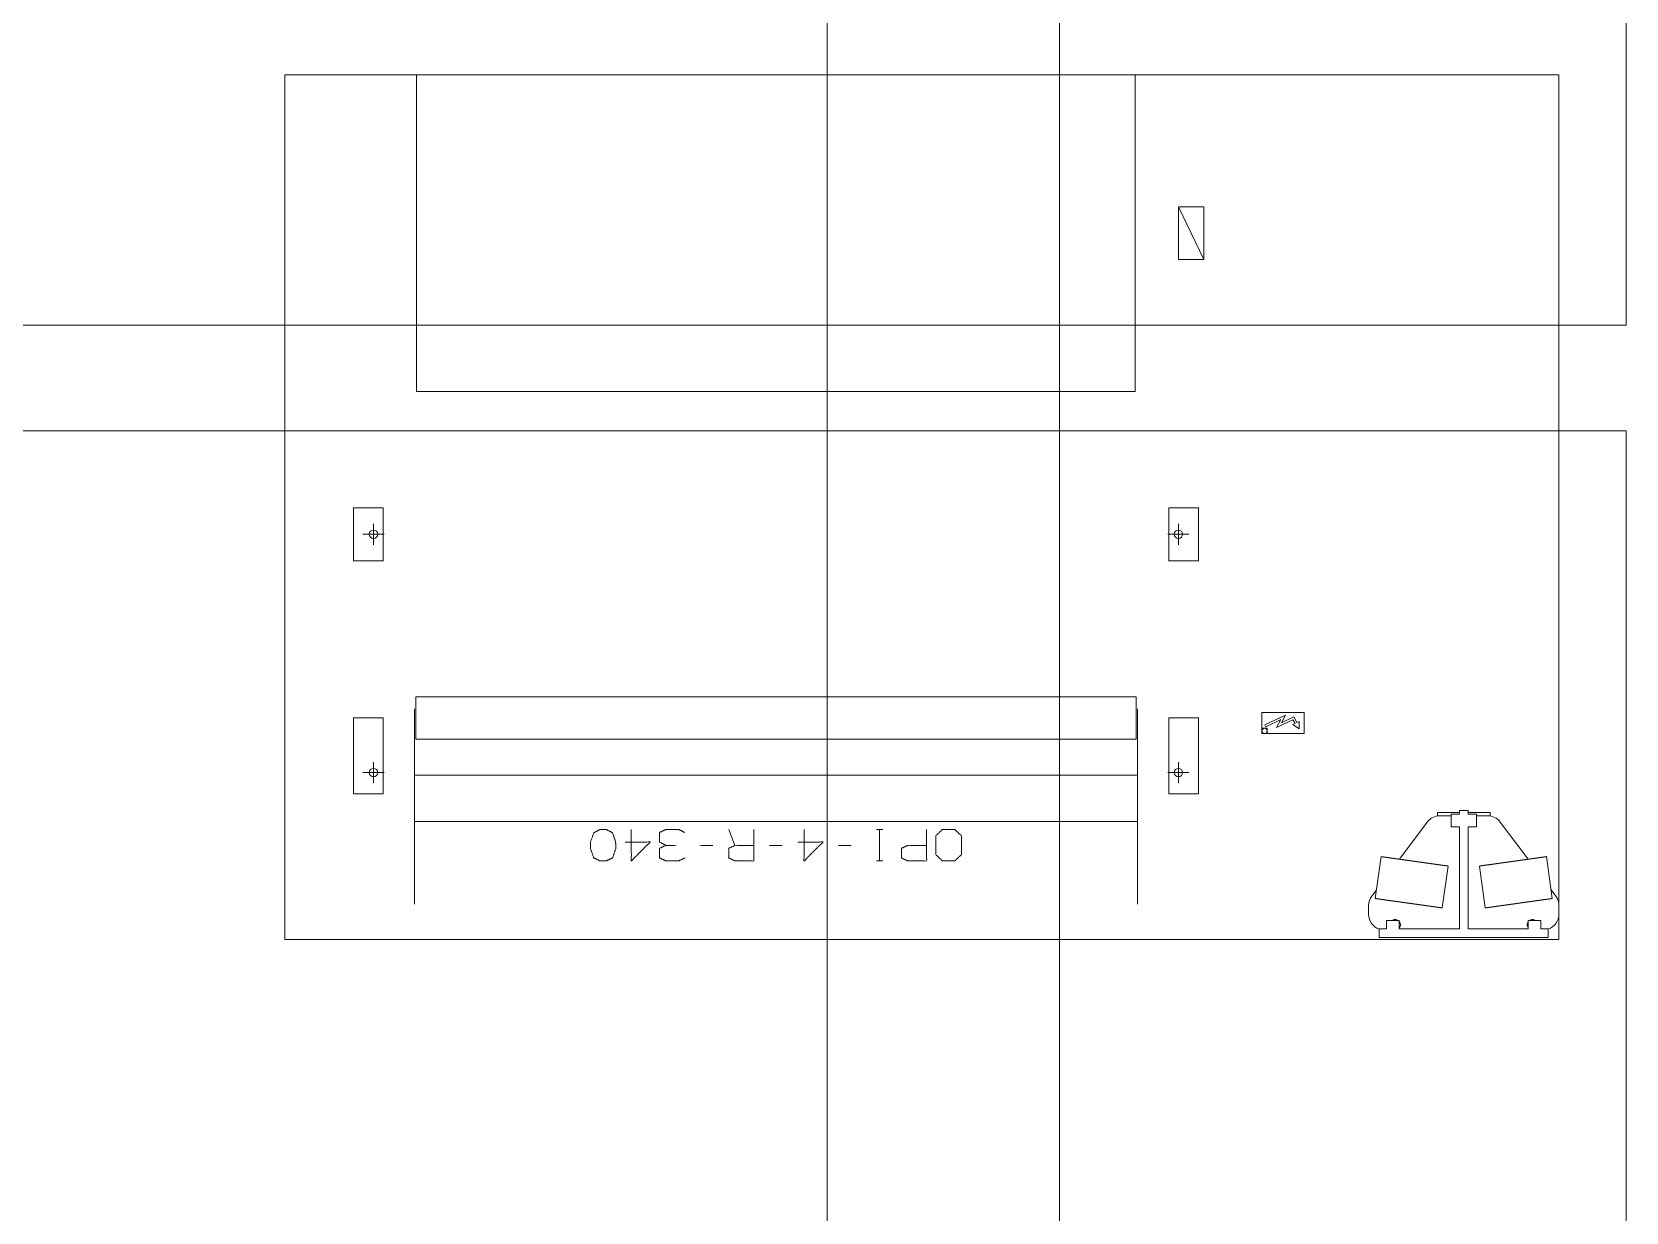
# Model space of a CAD drawing. Header units: millimetres. Extents: x 3056 to 110866, y 16649 to 58349.
# Drawn here: x 83344 to 90886, y 43652 to 49238 of the extents above; entities that cross this region are included whole.
import ezdxf

# ---------------------------------------------------------------- set-up
doc = ezdxf.new("R2010")
doc.units = ezdxf.units.MM
doc.layers.add('1', color=7, linetype='Continuous', true_color=0xffffff)

msp = doc.modelspace()

# ---------------------------------------------------------------- linework, layer by layer
at = {"layer": '1', "color": 143, "linetype": 'Continuous', "lineweight": 13}
for p, q in [((88206.5, 17870.4), (88206.5, 55873.3)), ((90886.5, 55838.2), (90886.5, 47849.3)), ((87106.5, 52903.3), (87106.5, 17870.4)), ((90886.5, 47849.3), (49320.5, 47849.3)), ((90886.5, 47349.3), (49320.5, 47349.3)), ((90886.5, 27999.3), (90886.5, 47349.3))]:
    msp.add_line(p, q, dxfattribs=at)
at = {"layer": '1', "color": 9, "linetype": 'Continuous', "lineweight": 13}
for p, q in [((90886.5, 55873.3), (90886.5, 47849.3)), ((90886.5, 27999.3), (90886.5, 47349.3))]:
    msp.add_line(p, q, dxfattribs=at)
at = {"layer": '1', "color": 4, "linetype": 'Continuous', "lineweight": 13}
for p, q in [((84540.5, 44942.3), (84540.5, 49035.3)), ((84540.5, 49035.3), (90568.5, 49035.3)), ((84540.5, 49035.3), (90568.5, 49035.3)), ((84540.5, 44942.3), (84540.5, 49035.3)), ((90568.5, 49035.3), (90568.5, 44942.3)), ((90568.5, 49035.3), (90568.5, 44942.3)), ((88888.5, 48160.3), (88768.5, 48410.3)), ((88768.5, 48410.3), (88888.5, 48410.3)), ((88768.5, 48160.3), (88768.5, 48410.3)), ((88888.5, 48410.3), (88888.5, 48160.3)), ((88888.5, 48160.3), (88768.5, 48160.3)), ((85164.5, 47535.3), (88564.5, 47535.3)), ((84866, 46735.3), (84866, 46985.3)), ((84866, 46985.3), (85006, 46985.3)), ((85006, 46985.3), (85006, 46735.3)), ((88723, 46735.3), (88723, 46985.3)), ((88723, 46985.3), (88863.5, 46985.3)), ((88863.5, 46985.3), (88863.5, 46735.3)), ((85010.5, 46860.3), (84910.5, 46860.3)), ((84960.5, 46810.3), (84960.5, 46910.3)), ((88818.5, 46860.3), (88718.5, 46860.3)), ((88768.5, 46810.3), (88768.5, 46910.3)), ((85006, 46735.3), (84866, 46735.3)), ((88863.5, 46735.3), (88723, 46735.3)), ((85160.5, 46090.3), (88568.5, 46090.3)), ((85160.5, 45890.3), (85160.5, 46090.3)), ((88568.5, 46090.3), (88568.5, 45890.3)), ((89163.5, 45917.3), (89163.5, 46017.3)), ((89163.5, 46017.3), (89363.5, 46017.3)), ((89363.5, 46017.3), (89363.5, 45917.3)), ((84866, 45632.3), (84866, 45992.3)), ((84866, 45992.3), (85006, 45992.3)), ((85006, 45992.3), (85006, 45632.3)), ((88723, 45632.3), (88723, 45992.3)), ((88723, 45992.3), (88863.5, 45992.3)), ((88863.5, 45992.3), (88863.5, 45632.3)), ((89163.5, 45942.3), (89188.5, 45942.3)), ((89176.7, 45958.7), (89275.5, 46005)), ((89176.7, 45958.7), (89181.3, 45949.8)), ((89181.3, 45949.8), (89252.6, 45983.2)), ((89188.5, 45942.3), (89188.5, 45917.3)), ((89252.6, 45983.2), (89233.2, 45946.6)), ((89310, 45982.7), (89233.2, 45946.6)), ((89275.5, 46005), (89256, 45968.4)), ((89256, 45968.4), (89314.1, 45995.6)), ((89320.4, 45964.6), (89309.3, 45959.5)), ((89309.3, 45959.5), (89340.1, 45940.3)), ((89310, 45982.7), (89320.4, 45964.6)), ((89314.1, 45995.6), (89329.5, 45968.8)), ((89340.1, 45973.8), (89329.5, 45968.8)), ((89340.1, 45973.8), (89340.1, 45940.3)), ((88568.5, 45890.3), (85160.5, 45890.3)), ((89363.5, 45917.3), (89163.5, 45917.3)), ((84960.5, 45682.3), (84960.5, 45782.3)), ((88768.5, 45682.3), (88768.5, 45782.3)), ((85010.5, 45732.3), (84910.5, 45732.3)), ((88574.4, 45719.7), (85154.5, 45719.7)), ((88818.5, 45732.3), (88718.5, 45732.3)), ((85006, 45632.3), (84866, 45632.3)), ((88863.5, 45632.3), (88723, 45632.3)), ((85154.5, 45500.6), (88574.4, 45500.6)), ((89946, 45498.3), (89814.1, 45322.4)), ((89993.5, 45527.2), (89993.5, 45543.3)), ((90098.5, 45543.3), (89993.5, 45543.3)), ((90006, 45528.3), (90058.5, 45528.3)), ((90058.5, 45475.3), (90058.5, 45535.3)), ((90098.5, 45535.3), (90058.5, 45535.3)), ((90098.5, 45553.3), (90138.5, 45553.3)), ((90098.5, 45535.3), (90098.5, 45553.3)), ((90138.5, 45535.3), (90138.5, 45553.3)), ((90243.5, 45543.3), (90138.5, 45543.3)), ((90138.5, 45535.3), (90178.5, 45535.3)), ((90178.5, 45475.3), (90178.5, 45535.3)), ((90178.5, 45528.3), (90231, 45528.3)), ((90243.5, 45527.2), (90243.5, 45543.3)), ((90422.9, 45322.4), (90291, 45498.3)), ((86640.9, 45463.1), (86670.6, 45388.1)), ((87369.6, 45463.1), (87339.9, 45463.1)), ((87354, 45314.6), (87354, 45463.1)), ((90098.5, 45475.3), (90058.5, 45475.3)), ((90098.5, 44992.3), (90098.5, 45475.3)), ((90138.5, 45475.3), (90178.5, 45475.3)), ((90138.5, 44992.3), (90138.5, 45475.3)), ((86507.1, 45388.1), (86566.5, 45388.1)), ((86834, 45388.1), (86893.4, 45388.1)), ((87160.9, 45388.1), (87220.2, 45388.1)), ((89727.7, 45334.6), (89699.9, 45136.5)), ((90537.1, 45136.5), (90509.3, 45334.6)), ((87369.6, 45314.6), (87339.9, 45314.6)), ((90016.7, 45092), (90044.6, 45290.1)), ((90192.4, 45290.1), (90220.2, 45092)), ((89705.7, 45177.9), (89683.5, 45148.3)), ((90553.5, 45148.3), (90531.3, 45177.9)), ((89668.5, 45062.3), (89668.5, 45103.3)), ((89753.5, 44992.3), (89753.5, 45032.3)), ((89753.5, 45032.3), (89813.5, 45032.3)), ((89813.5, 44992.3), (89813.5, 45032.3)), ((90423.5, 44992.3), (90423.5, 45032.3)), ((90423.5, 45032.3), (90483.5, 45032.3)), ((90483.5, 44992.3), (90483.5, 45032.3)), ((89753.5, 44992.3), (89718.5, 44992.3)), ((89718.5, 44952.3), (89718.5, 44992.3)), ((89718.5, 44952.3), (90518.5, 44952.3)), ((90098.5, 44992.3), (89813.5, 44992.3)), ((90423.5, 44992.3), (90138.5, 44992.3)), ((90518.5, 44992.3), (90483.5, 44992.3)), ((90518.5, 44952.3), (90518.5, 44992.3)), ((90568.5, 44942.3), (84540.5, 44942.3)), ((90568.5, 44942.3), (84540.5, 44942.3))]:
    msp.add_line(p, q, dxfattribs=at)
for centre, radius in [((84960.5, 46860.3), 20), ((88768.5, 46860.3), 20), ((89176, 45929.8), 12.5), ((84960.5, 45732.3), 20), ((88768.5, 45732.3), 20)]:
    msp.add_circle(centre, radius, dxfattribs=at)
for centre, radius, start, end in [((90006, 45453.3), 75, 90, 143.1301), ((90231, 45453.3), 75, 36.8699, 90), ((89743.5, 45103.3), 75, 143.1301, 180), ((90493.5, 45103.3), 75, 0, 36.8699), ((89743.5, 45062.3), 75, 180, 250.52766), ((89793.5, 45012.3), 25, 90, 126.87188), ((89793.5, 45012.3), 25, 53.12812, 90), ((89793.5, 45012.3), 25, 323.12812, 36.86625), ((90443.5, 45012.3), 25, 143.13375, 216.87188), ((90443.5, 45012.3), 25, 90, 126.87188), ((90443.5, 45012.3), 25, 53.12812, 90), ((90493.5, 45062.3), 75, 289.47234, 0)]:
    msp.add_arc(centre, radius, start, end, dxfattribs=at)
for points, knots in [([(85164.5, 49035.3), (85164.5, 49035.2), (85164.5, 49034.9), (85164.5, 49034.4), (85164.5, 49033.7), (85164.5, 49032.7), (85164.5, 49031.6), (85164.5, 49030.9), (85164.5, 49029.5), (85164.5, 49028.7), (85164.5, 49027), (85164.5, 49025.1), (85164.5, 49022.9), (85164.5, 49020.6), (85164.5, 49018), (85164.5, 49015.3), (85164.5, 49012.3), (85164.5, 49009.2), (85164.5, 49005.9), (85164.5, 49002.3), (85164.5, 48998.6), (85164.5, 48994.7), (85164.5, 48990.5), (85164.5, 48986.2), (85164.5, 48981.7), (85164.5, 48977), (85164.5, 48974.6), (85164.5, 48969.6), (85164.5, 48964.4), (85164.5, 48959.1), (85164.5, 48953.5), (85164.5, 48947.8), (85164.5, 48941.9), (85164.5, 48935.8), (85164.5, 48929.6), (85164.5, 48923.1), (85164.5, 48916.5), (85164.5, 48909.7), (85164.5, 48902.8), (85164.5, 48895.7), (85164.5, 48888.4), (85164.5, 48884.7), (85164.5, 48877.2), (85164.5, 48869.5), (85164.5, 48861.6), (85164.5, 48853.6), (85164.5, 48845.4), (85164.5, 48837.1), (85164.5, 48828.6), (85164.5, 48820), (85164.5, 48811.2), (85164.5, 48802.3), (85164.5, 48793.3), (85164.5, 48784.1), (85164.5, 48774.7), (85164.5, 48765.3), (85164.5, 48755.7), (85164.5, 48746), (85164.5, 48736.1), (85164.5, 48726.1), (85164.5, 48716), (85164.5, 48705.8), (85164.5, 48695.5), (85164.5, 48685.1), (85164.5, 48674.5), (85164.5, 48663.9), (85164.5, 48653.1), (85164.5, 48642.3), (85164.5, 48631.3), (85164.5, 48620.3), (85164.5, 48609.1), (85164.5, 48597.9), (85164.5, 48586.6), (85164.5, 48575.2), (85164.5, 48563.7), (85164.5, 48557.9), (85164.5, 48546.3), (85164.5, 48540.5), (85164.5, 48528.8), (85164.5, 48517.1), (85164.5, 48511.1), (85164.5, 48499.3), (85164.5, 48487.4), (85164.5, 48475.4), (85164.5, 48463.4), (85164.5, 48451.3), (85164.5, 48439.2), (85164.5, 48427), (85164.5, 48414.9), (85164.5, 48402.6), (85164.5, 48390.4), (85164.5, 48378.1), (85164.5, 48365.7), (85164.5, 48353.4), (85164.5, 48341), (85164.5, 48328.7), (85164.5, 48316.3), (85164.5, 48303.9), (85164.5, 48291.5), (85164.5, 48285.3)], [0, 0, 0.000141, 0.00055, 0.001235, 0.002187, 0.003415, 0.004918, 0.005807, 0.007719, 0.008735, 0.011056, 0.013638, 0.016496, 0.019621, 0.023015, 0.026677, 0.0306, 0.034791, 0.03925, 0.043963, 0.048944, 0.054186, 0.059683, 0.06544, 0.071444, 0.077709, 0.080969, 0.087608, 0.094502, 0.101642, 0.109022, 0.116656, 0.124523, 0.13263, 0.140976, 0.149556, 0.158368, 0.167413, 0.176684, 0.186181, 0.195897, 0.200814, 0.210861, 0.221127, 0.231597, 0.242287, 0.25318, 0.264279, 0.275574, 0.287075, 0.298766, 0.310647, 0.322719, 0.334975, 0.347414, 0.360029, 0.372821, 0.385789, 0.398919, 0.412212, 0.425674, 0.439284, 0.453049, 0.46697, 0.481031, 0.495234, 0.509578, 0.524049, 0.538661, 0.553393, 0.568245, 0.583216, 0.598301, 0.613499, 0.628802, 0.636507, 0.651958, 0.659705, 0.675298, 0.690982, 0.698863, 0.714675, 0.730557, 0.746516, 0.762546, 0.778633, 0.79479, 0.810997, 0.82726, 0.843572, 0.85992, 0.87631, 0.892735, 0.909181, 0.925663, 0.942159, 0.958676, 0.9752, 0.991731, 1, 1]), ([(88564.5, 48285.3), (88564.5, 48297.7), (88564.5, 48310.1), (88564.5, 48322.5), (88564.5, 48334.9), (88564.5, 48347.2), (88564.5, 48359.6), (88564.5, 48371.9), (88564.5, 48384.2), (88564.5, 48396.5), (88564.5, 48408.7), (88564.5, 48414.9), (88564.5, 48427), (88564.5, 48439.2), (88564.5, 48451.3), (88564.5, 48463.4), (88564.5, 48475.4), (88564.5, 48487.4), (88564.5, 48499.3), (88564.5, 48511.1), (88564.5, 48522.9), (88564.5, 48534.7), (88564.5, 48546.3), (88564.5, 48557.9), (88564.5, 48569.4), (88564.5, 48575.2), (88564.5, 48586.6), (88564.5, 48592.2), (88564.5, 48603.5), (88564.5, 48614.7), (88564.5, 48625.8), (88564.5, 48636.8), (88564.5, 48647.7), (88564.5, 48658.5), (88564.5, 48669.2), (88564.5, 48679.8), (88564.5, 48690.3), (88564.5, 48695.5), (88564.5, 48705.8), (88564.5, 48716), (88564.5, 48726.1), (88564.5, 48736.1), (88564.5, 48746), (88564.5, 48755.7), (88564.5, 48765.3), (88564.5, 48770), (88564.5, 48779.4), (88564.5, 48788.7), (88564.5, 48797.8), (88564.5, 48806.8), (88564.5, 48815.6), (88564.5, 48824.3), (88564.5, 48832.9), (88564.5, 48841.3), (88564.5, 48849.5), (88564.5, 48857.6), (88564.5, 48865.5), (88564.5, 48873.3), (88564.5, 48880.9), (88564.5, 48888.4), (88564.5, 48895.7), (88564.5, 48902.8), (88564.5, 48909.7), (88564.5, 48916.5), (88564.5, 48923.1), (88564.5, 48926.4), (88564.5, 48932.7), (88564.5, 48938.9), (88564.5, 48944.9), (88564.5, 48950.7), (88564.5, 48956.3), (88564.5, 48961.8), (88564.5, 48964.4), (88564.5, 48969.6), (88564.5, 48974.6), (88564.5, 48979.4), (88564.5, 48984), (88564.5, 48988.4), (88564.5, 48992.6), (88564.5, 48996.6), (88564.5, 49000.5), (88564.5, 49004.1), (88564.5, 49007.5), (88564.5, 49010.8), (88564.5, 49013.8), (88564.5, 49016.7), (88564.5, 49019.3), (88564.5, 49021.8), (88564.5, 49022.9), (88564.5, 49025.1), (88564.5, 49027), (88564.5, 49028.7), (88564.5, 49030.3), (88564.5, 49031.6), (88564.5, 49032.7), (88564.5, 49033.7), (88564.5, 49034), (88564.5, 49034.6), (88564.5, 49035), (88564.5, 49035.2), (88564.5, 49035.3)], [0, 0, 0.016538, 0.033069, 0.049586, 0.066096, 0.082585, 0.099045, 0.115485, 0.131896, 0.148265, 0.164598, 0.17274, 0.189003, 0.20521, 0.221367, 0.237454, 0.253484, 0.269443, 0.285325, 0.301137, 0.316856, 0.332498, 0.348042, 0.363493, 0.378846, 0.386501, 0.401699, 0.409241, 0.42427, 0.439185, 0.453973, 0.468642, 0.483183, 0.497598, 0.511871, 0.526003, 0.539987, 0.546951, 0.560716, 0.574326, 0.587788, 0.601081, 0.614211, 0.627179, 0.639971, 0.646279, 0.658802, 0.671156, 0.68332, 0.695293, 0.707083, 0.718675, 0.730077, 0.741274, 0.752267, 0.763054, 0.773638, 0.784009, 0.794162, 0.804103, 0.813819, 0.823316, 0.832587, 0.841632, 0.850444, 0.85479, 0.863257, 0.871484, 0.879471, 0.887225, 0.894725, 0.901992, 0.905498, 0.912392, 0.919031, 0.925423, 0.931554, 0.937439, 0.943069, 0.948438, 0.953546, 0.958394, 0.96298, 0.967305, 0.971362, 0.975158, 0.978678, 0.981938, 0.983504, 0.986362, 0.988944, 0.991265, 0.993304, 0.995082, 0.996585, 0.997813, 0.998293, 0.999111, 0.999654, 0.999929, 1, 1]), ([(85164.5, 48285.3), (85164.5, 48272.9), (85164.5, 48260.5), (85164.5, 48248.1), (85164.5, 48235.7), (85164.5, 48229.5), (85164.5, 48217.2), (85164.5, 48204.9), (85164.5, 48192.5), (85164.5, 48180.2), (85164.5, 48168), (85164.5, 48155.7), (85164.5, 48143.5), (85164.5, 48131.4), (85164.5, 48119.3), (85164.5, 48107.2), (85164.5, 48095.2), (85164.5, 48083.2), (85164.5, 48071.3), (85164.5, 48059.4), (85164.5, 48047.7), (85164.5, 48035.9), (85164.5, 48024.3), (85164.5, 48012.7), (85164.5, 48001.2), (85164.5, 47995.4), (85164.5, 47984), (85164.5, 47978.4), (85164.5, 47967.1), (85164.5, 47955.9), (85164.5, 47944.8), (85164.5, 47933.8), (85164.5, 47928.3), (85164.5, 47917.5), (85164.5, 47906.7), (85164.5, 47896.1), (85164.5, 47885.5), (85164.5, 47875.1), (85164.5, 47864.8), (85164.5, 47854.6), (85164.5, 47844.5), (85164.5, 47839.5), (85164.5, 47829.6), (85164.5, 47824.6), (85164.5, 47814.9), (85164.5, 47810.1), (85164.5, 47800.6), (85164.5, 47795.9), (85164.5, 47786.5), (85164.5, 47777.3), (85164.5, 47768.3), (85164.5, 47759.4), (85164.5, 47750.6), (85164.5, 47742), (85164.5, 47737.7), (85164.5, 47729.3), (85164.5, 47721.1), (85164.5, 47717), (85164.5, 47709), (85164.5, 47701.1), (85164.5, 47693.4), (85164.5, 47685.9), (85164.5, 47678.5), (85164.5, 47671.3), (85164.5, 47664.3), (85164.5, 47657.4), (85164.5, 47650.7), (85164.5, 47644.2), (85164.5, 47637.9), (85164.5, 47631.7), (85164.5, 47625.7), (85164.5, 47619.9), (85164.5, 47617.1), (85164.5, 47611.5), (85164.5, 47608.8), (85164.5, 47603.5), (85164.5, 47598.5), (85164.5, 47593.6), (85164.5, 47588.9), (85164.5, 47584.4), (85164.5, 47580.1), (85164.5, 47575.9), (85164.5, 47572), (85164.5, 47570.1), (85164.5, 47566.5), (85164.5, 47563.1), (85164.5, 47559.8), (85164.5, 47556.8), (85164.5, 47553.9), (85164.5, 47551.3), (85164.5, 47548.8), (85164.5, 47546.6), (85164.5, 47544.6), (85164.5, 47542.7), (85164.5, 47541.1), (85164.5, 47539.7), (85164.5, 47538.4), (85164.5, 47537.9), (85164.5, 47536.9), (85164.5, 47536.2), (85164.5, 47536), (85164.5, 47535.6), (85164.5, 47535.4), (85164.5, 47535.3)], [0, 0, 0.016531, 0.033062, 0.049579, 0.06609, 0.07433, 0.090812, 0.107259, 0.123684, 0.140074, 0.156429, 0.172734, 0.188998, 0.205204, 0.221361, 0.237455, 0.253478, 0.269438, 0.285327, 0.301132, 0.316859, 0.332494, 0.348044, 0.363496, 0.378849, 0.386497, 0.401695, 0.409237, 0.424266, 0.439181, 0.453969, 0.468645, 0.475948, 0.490419, 0.504763, 0.518965, 0.533027, 0.546948, 0.560713, 0.574323, 0.587785, 0.594432, 0.607647, 0.614209, 0.627177, 0.633569, 0.646276, 0.652584, 0.665023, 0.677278, 0.68935, 0.701232, 0.71293, 0.724424, 0.730075, 0.741272, 0.752265, 0.757712, 0.768401, 0.778878, 0.789137, 0.799184, 0.809013, 0.818622, 0.828006, 0.837165, 0.846097, 0.854789, 0.863256, 0.871483, 0.87947, 0.887224, 0.890977, 0.898357, 0.901991, 0.909004, 0.915771, 0.92229, 0.928555, 0.934567, 0.940317, 0.945813, 0.951056, 0.953546, 0.958393, 0.962979, 0.967304, 0.971361, 0.975157, 0.978685, 0.981945, 0.984929, 0.987653, 0.990108, 0.992288, 0.994193, 0.99583, 0.996585, 0.997813, 0.998772, 0.999111, 0.999654, 0.999929, 1, 1]), ([(88564.5, 47535.3), (88564.5, 47535.4), (88564.5, 47535.7), (88564.5, 47536.2), (88564.5, 47536.6), (88564.5, 47537.4), (88564.5, 47538.4), (88564.5, 47539.7), (88564.5, 47541.1), (88564.5, 47542.7), (88564.5, 47544.6), (88564.5, 47546.6), (88564.5, 47548.8), (88564.5, 47550), (88564.5, 47552.6), (88564.5, 47555.3), (88564.5, 47558.2), (88564.5, 47561.4), (88564.5, 47564.7), (88564.5, 47568.3), (88564.5, 47572), (88564.5, 47575.9), (88564.5, 47580.1), (88564.5, 47584.4), (88564.5, 47588.9), (88564.5, 47593.6), (88564.5, 47598.5), (88564.5, 47603.5), (88564.5, 47608.8), (88564.5, 47611.5), (88564.5, 47617.1), (88564.5, 47622.8), (88564.5, 47628.7), (88564.5, 47634.8), (88564.5, 47641), (88564.5, 47647.5), (88564.5, 47654.1), (88564.5, 47660.9), (88564.5, 47667.8), (88564.5, 47674.9), (88564.5, 47678.5), (88564.5, 47685.9), (88564.5, 47693.4), (88564.5, 47701.1), (88564.5, 47709), (88564.5, 47717), (88564.5, 47721.1), (88564.5, 47729.3), (88564.5, 47737.7), (88564.5, 47746.3), (88564.5, 47755), (88564.5, 47763.8), (88564.5, 47772.8), (88564.5, 47781.9), (88564.5, 47791.2), (88564.5, 47800.6), (88564.5, 47810.1), (88564.5, 47819.8), (88564.5, 47829.6), (88564.5, 47839.5), (88564.5, 47849.5), (88564.5, 47859.7), (88564.5, 47864.8), (88564.5, 47875.1), (88564.5, 47885.5), (88564.5, 47896.1), (88564.5, 47906.7), (88564.5, 47917.5), (88564.5, 47928.3), (88564.5, 47939.3), (88564.5, 47950.3), (88564.5, 47961.5), (88564.5, 47972.7), (88564.5, 47978.4), (88564.5, 47989.7), (88564.5, 48001.2), (88564.5, 48006.9), (88564.5, 48018.5), (88564.5, 48024.3), (88564.5, 48035.9), (88564.5, 48047.7), (88564.5, 48059.4), (88564.5, 48065.4), (88564.5, 48077.2), (88564.5, 48089.2), (88564.5, 48101.2), (88564.5, 48113.2), (88564.5, 48125.3), (88564.5, 48137.5), (88564.5, 48149.6), (88564.5, 48161.9), (88564.5, 48174.1), (88564.5, 48180.2), (88564.5, 48192.5), (88564.5, 48204.9), (88564.5, 48217.2), (88564.5, 48229.5), (88564.5, 48241.9), (88564.5, 48254.3), (88564.5, 48266.7), (88564.5, 48279.1), (88564.5, 48285.3)], [0, 0, 0.000141, 0.00055, 0.001228, 0.001707, 0.002801, 0.00417, 0.005807, 0.007712, 0.009892, 0.012347, 0.015071, 0.018055, 0.019622, 0.023015, 0.026677, 0.0306, 0.034791, 0.03925, 0.043963, 0.048944, 0.054187, 0.059683, 0.065433, 0.071445, 0.07771, 0.084229, 0.090996, 0.098009, 0.101643, 0.109023, 0.11665, 0.124524, 0.132631, 0.140977, 0.149557, 0.158369, 0.167415, 0.176686, 0.186182, 0.190987, 0.200816, 0.210863, 0.221122, 0.231599, 0.242288, 0.247735, 0.258728, 0.269925, 0.281327, 0.292919, 0.304709, 0.316682, 0.328846, 0.341193, 0.353724, 0.366431, 0.379307, 0.392353, 0.405568, 0.418946, 0.432478, 0.439287, 0.453052, 0.466973, 0.481035, 0.495237, 0.509581, 0.524052, 0.538657, 0.553397, 0.568249, 0.58322, 0.590763, 0.605904, 0.621151, 0.628806, 0.644209, 0.651956, 0.667506, 0.683141, 0.698868, 0.706749, 0.722596, 0.738521, 0.754516, 0.770581, 0.786703, 0.802889, 0.819123, 0.835408, 0.851741, 0.859926, 0.876316, 0.892741, 0.909188, 0.92567, 0.942165, 0.958683, 0.975207, 0.991738, 1, 1]), ([(85154.5, 46034.3), (85154.5, 46031.6), (85154.5, 46026), (85154.5, 46023.2), (85154.5, 46017.4), (85154.5, 46011.5), (85154.5, 46005.4), (85154.5, 45999.1), (85154.5, 45992.6), (85154.5, 45986), (85154.5, 45979.3), (85154.5, 45975.8), (85154.5, 45968.8), (85154.5, 45961.7), (85154.5, 45954.4), (85154.5, 45947), (85154.5, 45939.5), (85154.5, 45935.7), (85154.5, 45927.9), (85154.5, 45920), (85154.5, 45912), (85154.5, 45903.9), (85154.5, 45895.6), (85154.5, 45887.3), (85154.5, 45878.8), (85154.5, 45870.2), (85154.5, 45861.5), (85154.5, 45857.1), (85154.5, 45848.2), (85154.5, 45839.2), (85154.5, 45830.2), (85154.5, 45821.1), (85154.5, 45816.5), (85154.5, 45807.2), (85154.5, 45802.5), (85154.5, 45793.1), (85154.5, 45783.7), (85154.5, 45774.1), (85154.5, 45764.5), (85154.5, 45754.9), (85154.5, 45745.1), (85154.5, 45735.4), (85154.5, 45725.5), (85154.5, 45715.7), (85154.5, 45705.7), (85154.5, 45695.8), (85154.5, 45685.8), (85154.5, 45680.8), (85154.5, 45670.7), (85154.5, 45660.7), (85154.5, 45655.6), (85154.5, 45645.5), (85154.5, 45635.4), (85154.5, 45625.3), (85154.5, 45615.2), (85154.5, 45610.1)], [0, 0, 0.006424, 0.019473, 0.026097, 0.039744, 0.05379, 0.068223, 0.08303, 0.098224, 0.113779, 0.129709, 0.137855, 0.154309, 0.171112, 0.188252, 0.205728, 0.223542, 0.232523, 0.250798, 0.269385, 0.288272, 0.307457, 0.326917, 0.346652, 0.366661, 0.386932, 0.407452, 0.417831, 0.438713, 0.45982, 0.481151, 0.502707, 0.513522, 0.535377, 0.546392, 0.568522, 0.590839, 0.613305, 0.635946, 0.658725, 0.681653, 0.704705, 0.727883, 0.751173, 0.774562, 0.798039, 0.821603, 0.833404, 0.85708, 0.880807, 0.892695, 0.916496, 0.940335, 0.964186, 0.988062, 1, 1]), ([(88574.5, 45110.1), (88574.5, 45110.2), (88574.5, 45110.4), (88574.5, 45110.8), (88574.5, 45111.4), (88574.5, 45112.2), (88574.5, 45113.2), (88574.5, 45114.4), (88574.5, 45115.8), (88574.5, 45117.5), (88574.5, 45119.3), (88574.5, 45121.3), (88574.5, 45123.5), (88574.5, 45126), (88574.5, 45128.6), (88574.5, 45129.9), (88574.5, 45132.8), (88574.5, 45136), (88574.5, 45139.3), (88574.5, 45142.7), (88574.5, 45146.4), (88574.5, 45150.3), (88574.5, 45154.4), (88574.5, 45158.6), (88574.5, 45163), (88574.5, 45167.6), (88574.5, 45172.4), (88574.5, 45177.4), (88574.5, 45182.5), (88574.5, 45187.9), (88574.5, 45193.3), (88574.5, 45199), (88574.5, 45204.8), (88574.5, 45210.8), (88574.5, 45213.9), (88574.5, 45220.1), (88574.5, 45226.5), (88574.5, 45233.1), (88574.5, 45239.8), (88574.5, 45246.7), (88574.5, 45253.7), (88574.5, 45260.8), (88574.5, 45264.4), (88574.5, 45271.8), (88574.5, 45279.3), (88574.5, 45286.9), (88574.5, 45294.7), (88574.5, 45302.6), (88574.5, 45310.6), (88574.5, 45318.7), (88574.5, 45327), (88574.5, 45335.4), (88574.5, 45339.6), (88574.5, 45348.2), (88574.5, 45356.8), (88574.5, 45365.5), (88574.5, 45374.4), (88574.5, 45383.4), (88574.5, 45392.4), (88574.5, 45401.5), (88574.5, 45410.7), (88574.5, 45420), (88574.5, 45429.4), (88574.5, 45438.8), (88574.5, 45448.4), (88574.5, 45457.9), (88574.5, 45467.6), (88574.5, 45477.3), (88574.5, 45487), (88574.5, 45496.9), (88574.5, 45501.8), (88574.5, 45511.6), (88574.5, 45521.6), (88574.5, 45531.5), (88574.5, 45541.5), (88574.5, 45551.5), (88574.5, 45561.5), (88574.5, 45571.6), (88574.5, 45581.7), (88574.5, 45591.7), (88574.5, 45601.8), (88574.5, 45611.9), (88574.5, 45622), (88574.5, 45632.1), (88574.5, 45642.2), (88574.5, 45652.2), (88574.5, 45662.3), (88574.5, 45672.3), (88574.5, 45682.3), (88574.5, 45687.3), (88574.5, 45697.2), (88574.5, 45707.2), (88574.5, 45712.1), (88574.5, 45722), (88574.5, 45731.8), (88574.5, 45741.6), (88574.5, 45751.3), (88574.5, 45760.9), (88574.5, 45770.5), (88574.5, 45780), (88574.5, 45789.5), (88574.5, 45798.9), (88574.5, 45808.2), (88574.5, 45817.4), (88574.5, 45826.5), (88574.5, 45835.6), (88574.5, 45844.6), (88574.5, 45853.4), (88574.5, 45862.2), (88574.5, 45870.9), (88574.5, 45879.4), (88574.5, 45887.9), (88574.5, 45896.2), (88574.5, 45904.4), (88574.5, 45912.5), (88574.5, 45916.5), (88574.5, 45924.4), (88574.5, 45932.2), (88574.5, 45939.8), (88574.5, 45947.4), (88574.5, 45954.8), (88574.5, 45962), (88574.5, 45969.1), (88574.5, 45972.6), (88574.5, 45979.5), (88574.5, 45986.2), (88574.5, 45992.8), (88574.5, 45999.2), (88574.5, 46005.4), (88574.5, 46011.6), (88574.5, 46014.5), (88574.5, 46020.4), (88574.5, 46023.3), (88574.5, 46028.8), (88574.5, 46034.3)], [0, 0, 0.000109, 0.000275, 0.000716, 0.001374, 0.002256, 0.003355, 0.004672, 0.006213, 0.00797, 0.00994, 0.012133, 0.014538, 0.017155, 0.019989, 0.021455, 0.02461, 0.027971, 0.031538, 0.035317, 0.039302, 0.043488, 0.047879, 0.052472, 0.057264, 0.062251, 0.067433, 0.07281, 0.078375, 0.08413, 0.090073, 0.096194, 0.102504, 0.108986, 0.112318, 0.119063, 0.125986, 0.133074, 0.140329, 0.147749, 0.155325, 0.16306, 0.166965, 0.174936, 0.183049, 0.191306, 0.199711, 0.208254, 0.216929, 0.225741, 0.234679, 0.243743, 0.248335, 0.257577, 0.266933, 0.276403, 0.285983, 0.295665, 0.305445, 0.315322, 0.325296, 0.335351, 0.345491, 0.355712, 0.366007, 0.376376, 0.386815, 0.39731, 0.407868, 0.418478, 0.423792, 0.434476, 0.445207, 0.455971, 0.466776, 0.477603, 0.488465, 0.499344, 0.510241, 0.521148, 0.532062, 0.542981, 0.5539, 0.564814, 0.575721, 0.586612, 0.597485, 0.60833, 0.619152, 0.624546, 0.635316, 0.646052, 0.651405, 0.662073, 0.672694, 0.683258, 0.693765, 0.704209, 0.714584, 0.724897, 0.735129, 0.74528, 0.755352, 0.765332, 0.775221, 0.785018, 0.794717, 0.804308, 0.813796, 0.823169, 0.832428, 0.841572, 0.85059, 0.859482, 0.868243, 0.87256, 0.88112, 0.889543, 0.897822, 0.905959, 0.913946, 0.921779, 0.929458, 0.93326, 0.940698, 0.947981, 0.955092, 0.962032, 0.968806, 0.975408, 0.978614, 0.984947, 0.988067, 0.994125, 1, 1]), ([(85154.5, 45610.1), (85154.5, 45599.9), (85154.5, 45589.7), (85154.5, 45579.5), (85154.5, 45569.3), (85154.5, 45559.2), (85154.5, 45549.1), (85154.5, 45538.9), (85154.5, 45528.9), (85154.5, 45518.8), (85154.5, 45508.8), (85154.5, 45498.8), (85154.5, 45493.9), (85154.5, 45484), (85154.5, 45474.1), (85154.5, 45469.2), (85154.5, 45459.5), (85154.5, 45454.6), (85154.5, 45445), (85154.5, 45435.4), (85154.5, 45430.6), (85154.5, 45421.1), (85154.5, 45411.7), (85154.5, 45402.4), (85154.5, 45393.2), (85154.5, 45384), (85154.5, 45375), (85154.5, 45366), (85154.5, 45357.2), (85154.5, 45348.4), (85154.5, 45339.8), (85154.5, 45331.3), (85154.5, 45322.9), (85154.5, 45314.6), (85154.5, 45306.4), (85154.5, 45298.4), (85154.5, 45290.5), (85154.5, 45282.7), (85154.5, 45275), (85154.5, 45267.5), (85154.5, 45260.2), (85154.5, 45253), (85154.5, 45245.9), (85154.5, 45239), (85154.5, 45232.2), (85154.5, 45225.6), (85154.5, 45219.2), (85154.5, 45212.9), (85154.5, 45206.8), (85154.5, 45200.9), (85154.5, 45195.1), (85154.5, 45189.5), (85154.5, 45186.8), (85154.5, 45181.4), (85154.5, 45176.3), (85154.5, 45171.3), (85154.5, 45166.5), (85154.5, 45161.9), (85154.5, 45157.5), (85154.5, 45153.2), (85154.5, 45149.2), (85154.5, 45147.2), (85154.5, 45143.4), (85154.5, 45139.9), (85154.5, 45136.5), (85154.5, 45133.3), (85154.5, 45130.4), (85154.5, 45127.6), (85154.5, 45125), (85154.5, 45122.6), (85154.5, 45120.5), (85154.5, 45119.5), (85154.5, 45117.6), (85154.5, 45116), (85154.5, 45114.5), (85154.5, 45113.3), (85154.5, 45112.2), (85154.5, 45111.4), (85154.5, 45111), (85154.5, 45110.5), (85154.5, 45110.2), (85154.5, 45110.1)], [0, 0, 0.020405, 0.040788, 0.061161, 0.081513, 0.101822, 0.1221, 0.142314, 0.162476, 0.182573, 0.202587, 0.222526, 0.232442, 0.252233, 0.271918, 0.281739, 0.301245, 0.310939, 0.330264, 0.349452, 0.359009, 0.377974, 0.396781, 0.415418, 0.433886, 0.452174, 0.470271, 0.488178, 0.505884, 0.523368, 0.54064, 0.55769, 0.574507, 0.59108, 0.60741, 0.623497, 0.639309, 0.654866, 0.670149, 0.685145, 0.699856, 0.714281, 0.72841, 0.742242, 0.755757, 0.768955, 0.781835, 0.794387, 0.80661, 0.818506, 0.830052, 0.84126, 0.846679, 0.857358, 0.867676, 0.877635, 0.887234, 0.896452, 0.9053, 0.913777, 0.921874, 0.925821, 0.933335, 0.940469, 0.94721, 0.95355, 0.959498, 0.965043, 0.970187, 0.974928, 0.979267, 0.981236, 0.984961, 0.988274, 0.991173, 0.993661, 0.995745, 0.997407, 0.998127, 0.999174, 0.999799, 1, 1]), ([(86032.4, 45463.1), (86002.8, 45447.4), (85987.1, 45403.7), (85987.1, 45374), (86002.8, 45328.7), (86032.4, 45314.6), (86062.1, 45314.6), (86091.8, 45328.7), (86107.4, 45374), (86105.9, 45403.7), (86091.8, 45447.4), (86062.1, 45463.1), (86032.4, 45463.1)], [0, 0, 0.076269, 0.181889, 0.249378, 0.358347, 0.433023, 0.500525, 0.575202, 0.68417, 0.751754, 0.85623, 0.932498, 1, 1]), ([(86150.6, 45403.7), (86269.3, 45403.7), (86180.3, 45314.6), (86180.3, 45463.1)], [0, 0, 0.30206, 0.622429, 1, 1]), ([(86432.8, 45449), (86404.6, 45463.1), (86343.7, 45463.1), (86314, 45449), (86314, 45403.7), (86343.7, 45388.1), (86389, 45388.1)], [0, 0, 0.126085, 0.370421, 0.502134, 0.683816, 0.818317, 1, 1]), ([(86759.6, 45463.1), (86759.6, 45314.6), (86670.6, 45314.6), (86640.9, 45328.7), (86640.9, 45374), (86670.6, 45388.1), (86759.6, 45388.1)], [0, 0, 0.339226, 0.542766, 0.617833, 0.721387, 0.79646, 1, 1]), ([(86967.8, 45403.7), (87086.5, 45403.7), (86997.4, 45314.6), (86997.4, 45463.1)], [0, 0, 0.30206, 0.622429, 1, 1]), ([(87576.8, 45463.1), (87576.8, 45314.6), (87487.8, 45314.6), (87458.1, 45328.7), (87458.1, 45374), (87489.3, 45388.1), (87576.8, 45388.1)], [0, 0, 0.339337, 0.542945, 0.618037, 0.721624, 0.799961, 1, 1]), ([(87710.6, 45463.1), (87651.2, 45463.1), (87621.5, 45433.4), (87621.5, 45344.3), (87651.2, 45314.6), (87710.6, 45314.6), (87741.8, 45344.3), (87741.8, 45433.4), (87710.6, 45463.1)], [0, 0, 0.127123, 0.217013, 0.407709, 0.497598, 0.624721, 0.717013, 0.907709, 1, 1]), ([(86343.7, 45388.1), (86314, 45374), (86314, 45328.7), (86343.7, 45314.6), (86404.6, 45314.6), (86434.3, 45328.7)], [0, 0, 0.160402, 0.381659, 0.54205, 0.839609, 1, 1]), ([(89727.7, 45334.6), (89727.8, 45334.6), (89728.1, 45334.5), (89728.6, 45334.5), (89728.9, 45334.4), (89729.3, 45334.4), (89729.7, 45334.3), (89730.2, 45334.2), (89731.3, 45334.1), (89732, 45334), (89732.6, 45333.9), (89734.1, 45333.7), (89735, 45333.6), (89735.8, 45333.5), (89737.7, 45333.2), (89738.7, 45333), (89739.7, 45332.9), (89740.9, 45332.7), (89742, 45332.6), (89743.2, 45332.4), (89744.4, 45332.2), (89745.8, 45332), (89747.1, 45331.9), (89748.5, 45331.7), (89751.3, 45331.3), (89752.8, 45331.1), (89754.4, 45330.8), (89756, 45330.6), (89759.3, 45330.1), (89762.8, 45329.7), (89766.4, 45329.2), (89768.3, 45328.9), (89772.1, 45328.3), (89776.1, 45327.8), (89780.3, 45327.2), (89784.5, 45326.6), (89786.7, 45326.3), (89788.9, 45326), (89791.2, 45325.7), (89795.8, 45325), (89798.1, 45324.7), (89800.5, 45324.4), (89802.9, 45324), (89805.3, 45323.7), (89807.7, 45323.3), (89810.2, 45323), (89812.7, 45322.6), (89815.2, 45322.3), (89820.3, 45321.6), (89822.9, 45321.2), (89828.1, 45320.5), (89830.8, 45320.1), (89836.1, 45319.4), (89838.8, 45319), (89841.5, 45318.6), (89844.2, 45318.2), (89846.9, 45317.8), (89852.4, 45317.1), (89858, 45316.3), (89863.6, 45315.5), (89866.4, 45315.1), (89872, 45314.3), (89874.8, 45313.9), (89880.5, 45313.1), (89883.3, 45312.7), (89889, 45311.9), (89891.8, 45311.5), (89894.6, 45311.1), (89900.2, 45310.3), (89903.1, 45309.9), (89905.9, 45309.5), (89908.7, 45309.2), (89911.5, 45308.8), (89917, 45308), (89919.8, 45307.6), (89925.3, 45306.8), (89928, 45306.4), (89930.8, 45306.1), (89936.2, 45305.3), (89938.8, 45304.9), (89944.1, 45304.2), (89946.8, 45303.8), (89951.9, 45303.1), (89954.5, 45302.7), (89957.1, 45302.4), (89959.6, 45302), (89962.1, 45301.7), (89964.5, 45301.3), (89967, 45301), (89971.8, 45300.3), (89974.1, 45300), (89978.8, 45299.3), (89981.1, 45299), (89983.3, 45298.7), (89985.5, 45298.4), (89987.7, 45298), (89989.9, 45297.7), (89994.1, 45297.1), (89998.2, 45296.6), (90000.1, 45296.3), (90002.1, 45296), (90005.9, 45295.5), (90009.5, 45295), (90013, 45294.5), (90016.3, 45294), (90019.4, 45293.6), (90020.9, 45293.4), (90022.4, 45293.2), (90025.2, 45292.8), (90027.8, 45292.4), (90030.2, 45292.1), (90032.5, 45291.8), (90033.6, 45291.6), (90034.6, 45291.5), (90036.5, 45291.2), (90037.3, 45291.1), (90038.2, 45291), (90038.9, 45290.9), (90039.6, 45290.7), (90040.3, 45290.7), (90040.9, 45290.6), (90041.5, 45290.5), (90042.1, 45290.4), (90043, 45290.3), (90043.3, 45290.2), (90043.7, 45290.2), (90043.9, 45290.1), (90044.2, 45290.1), (90044.3, 45290.1), (90044.5, 45290.1), (90044.5, 45290.1), (90044.6, 45290.1)], [0, 0, 0.000332, 0.001268, 0.002872, 0.003974, 0.005108, 0.006511, 0.007947, 0.011422, 0.013492, 0.015529, 0.020271, 0.022944, 0.025582, 0.031527, 0.034799, 0.038073, 0.041646, 0.045187, 0.04906, 0.052902, 0.057044, 0.061183, 0.065594, 0.074677, 0.079387, 0.084328, 0.089305, 0.099726, 0.11068, 0.122134, 0.128114, 0.14027, 0.152894, 0.165953, 0.179414, 0.186259, 0.193308, 0.200386, 0.214848, 0.222262, 0.229678, 0.237292, 0.244872, 0.252622, 0.260369, 0.268286, 0.2762, 0.292298, 0.300479, 0.316978, 0.325261, 0.342094, 0.350612, 0.359127, 0.367744, 0.37636, 0.393726, 0.411228, 0.428862, 0.437711, 0.455447, 0.464329, 0.482163, 0.491083, 0.508917, 0.517867, 0.526751, 0.544552, 0.55347, 0.562319, 0.57117, 0.579987, 0.597555, 0.606303, 0.62367, 0.632255, 0.64087, 0.657905, 0.666319, 0.683052, 0.691335, 0.707701, 0.715783, 0.72383, 0.731714, 0.739627, 0.747378, 0.755158, 0.770322, 0.777735, 0.792398, 0.799643, 0.806692, 0.813738, 0.820585, 0.827431, 0.840723, 0.853548, 0.859759, 0.86594, 0.877895, 0.889317, 0.900271, 0.910725, 0.920645, 0.92532, 0.93003, 0.938847, 0.94713, 0.95481, 0.961957, 0.965231, 0.96847, 0.974414, 0.977087, 0.979758, 0.98213, 0.984468, 0.986538, 0.988577, 0.990312, 0.99205, 0.994922, 0.996023, 0.997127, 0.997927, 0.998729, 0.999197, 0.999697, 0.999864, 1, 1]), ([(90192.4, 45290.1), (90192.4, 45290.1), (90192.5, 45290.1), (90192.6, 45290.1), (90192.8, 45290.1), (90193, 45290.1), (90193.3, 45290.2), (90193.6, 45290.2), (90194, 45290.3), (90194.9, 45290.4), (90195.4, 45290.5), (90196, 45290.6), (90196.6, 45290.7), (90197.3, 45290.7), (90198, 45290.9), (90198.8, 45291), (90199.6, 45291.1), (90200.5, 45291.2), (90202.4, 45291.5), (90203.4, 45291.6), (90204.4, 45291.8), (90206.7, 45292.1), (90209.1, 45292.4), (90211.8, 45292.8), (90214.5, 45293.2), (90216, 45293.4), (90217.5, 45293.6), (90219.1, 45293.8), (90222.3, 45294.3), (90224, 45294.5), (90227.4, 45295), (90231.1, 45295.5), (90234.8, 45296), (90236.8, 45296.3), (90238.8, 45296.6), (90242.8, 45297.1), (90247.1, 45297.7), (90249.2, 45298), (90251.4, 45298.4), (90253.6, 45298.7), (90255.9, 45299), (90258.2, 45299.3), (90262.8, 45300), (90265.2, 45300.3), (90270, 45301), (90272.4, 45301.3), (90274.9, 45301.7), (90277.4, 45302), (90279.9, 45302.4), (90282.4, 45302.7), (90285, 45303.1), (90290.2, 45303.8), (90295.4, 45304.5), (90298.1, 45304.9), (90300.8, 45305.3), (90306.2, 45306.1), (90308.9, 45306.4), (90311.6, 45306.8), (90317.1, 45307.6), (90319.9, 45308), (90322.7, 45308.4), (90328.3, 45309.2), (90331.1, 45309.5), (90333.9, 45309.9), (90339.5, 45310.7), (90342.3, 45311.1), (90348, 45311.9), (90353.6, 45312.7), (90356.5, 45313.1), (90362.1, 45313.9), (90364.9, 45314.3), (90370.6, 45315.1), (90373.4, 45315.5), (90378.9, 45316.3), (90384.5, 45317.1), (90390, 45317.8), (90392.7, 45318.2), (90395.4, 45318.6), (90398.1, 45319), (90400.8, 45319.4), (90406.2, 45320.1), (90411.5, 45320.8), (90414, 45321.2), (90416.6, 45321.6), (90421.7, 45322.3), (90424.2, 45322.6), (90426.7, 45323), (90429.2, 45323.3), (90431.7, 45323.7), (90434.1, 45324), (90436.5, 45324.4), (90438.8, 45324.7), (90441.2, 45325), (90445.8, 45325.7), (90448, 45326), (90450.2, 45326.3), (90452.4, 45326.6), (90456.7, 45327.2), (90460.8, 45327.8), (90464.8, 45328.3), (90468.7, 45328.9), (90470.6, 45329.2), (90472.4, 45329.4), (90475.9, 45329.9), (90479.3, 45330.4), (90482.5, 45330.8), (90484.1, 45331.1), (90485.6, 45331.3), (90487.1, 45331.5), (90488.5, 45331.7), (90489.9, 45331.9), (90491.2, 45332), (90492.5, 45332.2), (90493.7, 45332.4), (90494.9, 45332.6), (90496.1, 45332.7), (90497.2, 45332.9), (90498.2, 45333), (90499.3, 45333.2), (90500.2, 45333.3), (90501.1, 45333.5), (90502, 45333.6), (90502.8, 45333.7), (90504.3, 45333.9), (90505.6, 45334.1), (90506.2, 45334.2), (90506.7, 45334.2), (90507.2, 45334.3), (90507.6, 45334.4), (90508, 45334.4), (90508.4, 45334.5), (90508.6, 45334.5), (90508.8, 45334.5), (90509, 45334.6), (90509.2, 45334.6), (90509.3, 45334.6)], [0, 0, 0.000136, 0.000303, 0.00077, 0.001271, 0.002073, 0.00284, 0.003977, 0.005078, 0.00795, 0.009687, 0.011423, 0.013462, 0.015532, 0.01787, 0.020242, 0.022912, 0.025585, 0.03153, 0.034769, 0.038043, 0.04519, 0.05287, 0.061153, 0.06997, 0.07468, 0.079355, 0.084331, 0.094486, 0.099729, 0.110683, 0.122105, 0.134027, 0.14024, 0.146452, 0.159277, 0.172569, 0.179414, 0.186262, 0.193308, 0.200357, 0.207602, 0.222265, 0.229678, 0.244842, 0.252622, 0.260372, 0.268286, 0.27617, 0.284217, 0.292266, 0.308632, 0.325264, 0.333681, 0.342095, 0.35913, 0.367745, 0.37633, 0.393696, 0.402445, 0.411196, 0.428829, 0.437681, 0.44653, 0.464332, 0.473216, 0.49105, 0.508917, 0.517837, 0.535671, 0.544553, 0.562289, 0.571138, 0.588772, 0.606274, 0.62364, 0.632256, 0.640841, 0.649356, 0.657873, 0.674706, 0.691338, 0.699521, 0.707701, 0.7238, 0.731714, 0.739598, 0.747378, 0.755128, 0.762708, 0.770322, 0.777738, 0.785152, 0.799613, 0.80666, 0.813708, 0.820553, 0.834047, 0.847106, 0.85973, 0.871886, 0.877866, 0.883576, 0.894797, 0.905485, 0.915672, 0.920613, 0.92529, 0.929998, 0.934406, 0.938817, 0.942956, 0.947098, 0.95094, 0.954813, 0.958354, 0.961927, 0.965201, 0.968473, 0.971445, 0.974385, 0.977055, 0.979729, 0.984471, 0.988545, 0.990315, 0.992053, 0.993456, 0.994892, 0.996026, 0.997128, 0.99793, 0.998699, 0.9992, 0.999668, 1, 1]), ([(89699.8, 45136.5), (89699.9, 45136.5), (89700, 45136.5), (89700.3, 45136.5), (89700.5, 45136.4), (89700.8, 45136.4), (89701.1, 45136.4), (89701.5, 45136.3), (89701.9, 45136.2), (89702.4, 45136.2), (89702.9, 45136.1), (89703.5, 45136), (89704.1, 45135.9), (89704.8, 45135.8), (89706.3, 45135.6), (89707.1, 45135.5), (89708, 45135.4), (89709.8, 45135.1), (89710.9, 45135), (89711.9, 45134.8), (89713, 45134.7), (89714.2, 45134.5), (89715.4, 45134.4), (89716.6, 45134.2), (89719.2, 45133.8), (89722, 45133.4), (89723.5, 45133.2), (89725, 45133), (89726.6, 45132.8), (89729.8, 45132.3), (89731.5, 45132.1), (89733.2, 45131.8), (89736.7, 45131.4), (89740.4, 45130.8), (89744.3, 45130.3), (89746.3, 45130), (89750.3, 45129.4), (89752.4, 45129.1), (89754.5, 45128.9), (89758.9, 45128.2), (89763.3, 45127.6), (89767.9, 45127), (89770.3, 45126.6), (89772.6, 45126.3), (89777.4, 45125.6), (89782.4, 45124.9), (89787.4, 45124.2), (89789.9, 45123.9), (89792.5, 45123.5), (89797.7, 45122.8), (89802.9, 45122), (89805.6, 45121.7), (89808.3, 45121.3), (89813.7, 45120.5), (89819.1, 45119.8), (89821.9, 45119.4), (89824.6, 45119), (89827.4, 45118.6), (89830.2, 45118.2), (89835.7, 45117.4), (89838.6, 45117), (89841.4, 45116.7), (89847, 45115.9), (89849.8, 45115.5), (89855.5, 45114.7), (89861.1, 45113.9), (89864, 45113.5), (89866.8, 45113.1), (89872.4, 45112.3), (89875.2, 45111.9), (89878, 45111.5), (89883.6, 45110.7), (89889.2, 45109.9), (89892, 45109.5), (89897.5, 45108.8), (89900.2, 45108.4), (89902.9, 45108), (89905.6, 45107.6), (89908.3, 45107.2), (89913.7, 45106.5), (89918.9, 45105.7), (89921.5, 45105.4), (89926.7, 45104.7), (89931.7, 45104), (89934.2, 45103.6), (89939.1, 45102.9), (89944, 45102.2), (89946.3, 45101.9), (89948.7, 45101.6), (89953.2, 45100.9), (89955.5, 45100.6), (89957.7, 45100.3), (89959.9, 45100), (89962.1, 45099.7), (89966.3, 45099.1), (89970.3, 45098.5), (89974.3, 45098), (89978, 45097.4), (89979.9, 45097.2), (89981.7, 45096.9), (89985.1, 45096.4), (89988.4, 45096), (89990, 45095.8), (89991.6, 45095.5), (89993.1, 45095.3), (89996, 45094.9), (89997.4, 45094.7), (90000, 45094.4), (90001.2, 45094.2), (90002.4, 45094), (90004.7, 45093.7), (90005.7, 45093.6), (90006.7, 45093.4), (90008.6, 45093.1), (90009.5, 45093), (90011.1, 45092.8), (90011.8, 45092.7), (90012.5, 45092.6), (90013.1, 45092.5), (90013.7, 45092.4), (90014.2, 45092.4), (90015.1, 45092.2), (90015.5, 45092.2), (90015.8, 45092.1), (90016.1, 45092.1), (90016.3, 45092.1), (90016.5, 45092), (90016.6, 45092), (90016.7, 45092), (90016.7, 45092)], [0, 0, 0.000166, 0.000335, 0.00127, 0.002072, 0.002872, 0.003976, 0.00511, 0.006514, 0.00795, 0.009687, 0.011422, 0.013494, 0.015531, 0.020274, 0.022945, 0.025583, 0.031527, 0.034802, 0.038073, 0.041647, 0.045187, 0.04903, 0.052902, 0.061186, 0.070002, 0.07468, 0.079387, 0.084331, 0.094518, 0.099726, 0.105205, 0.116426, 0.128114, 0.140271, 0.146451, 0.159309, 0.165955, 0.172567, 0.186262, 0.200354, 0.214849, 0.222265, 0.229678, 0.244874, 0.26037, 0.276202, 0.284249, 0.292299, 0.308664, 0.325264, 0.333678, 0.342095, 0.359129, 0.37636, 0.385046, 0.393729, 0.402478, 0.411229, 0.428862, 0.437714, 0.446563, 0.464332, 0.473249, 0.491083, 0.508917, 0.517867, 0.526751, 0.544553, 0.55347, 0.562322, 0.579987, 0.597522, 0.606306, 0.623673, 0.632255, 0.640873, 0.649388, 0.657905, 0.674738, 0.691338, 0.699518, 0.715751, 0.731714, 0.73963, 0.755126, 0.770322, 0.777738, 0.785184, 0.799646, 0.806692, 0.813741, 0.820586, 0.827433, 0.840726, 0.853551, 0.865941, 0.877896, 0.883609, 0.88932, 0.900274, 0.910727, 0.915669, 0.920646, 0.925323, 0.934439, 0.938847, 0.94713, 0.950973, 0.954813, 0.961959, 0.965198, 0.968472, 0.974417, 0.977088, 0.9821, 0.984471, 0.986541, 0.988578, 0.990315, 0.99205, 0.994922, 0.996026, 0.997128, 0.99793, 0.99873, 0.9992, 0.9997, 0.999834, 1, 1]), ([(90220.2, 45092), (90220.3, 45092), (90220.3, 45092), (90220.5, 45092), (90220.6, 45092.1), (90220.9, 45092.1), (90221.1, 45092.1), (90221.5, 45092.2), (90221.8, 45092.2), (90222.7, 45092.4), (90223.3, 45092.4), (90223.8, 45092.5), (90224.5, 45092.6), (90225.1, 45092.7), (90225.9, 45092.8), (90226.6, 45092.9), (90227.5, 45093), (90228.3, 45093.1), (90230.2, 45093.4), (90231.2, 45093.6), (90232.3, 45093.7), (90234.5, 45094), (90235.7, 45094.2), (90237, 45094.4), (90239.6, 45094.7), (90242.4, 45095.1), (90243.9, 45095.3), (90245.4, 45095.5), (90246.9, 45095.8), (90248.5, 45096), (90251.8, 45096.4), (90255.3, 45096.9), (90257.1, 45097.2), (90258.9, 45097.4), (90262.7, 45098), (90266.6, 45098.5), (90270.7, 45099.1), (90274.9, 45099.7), (90277.1, 45100), (90279.2, 45100.3), (90281.5, 45100.6), (90283.7, 45100.9), (90288.3, 45101.6), (90290.6, 45101.9), (90293, 45102.2), (90297.8, 45102.9), (90302.7, 45103.6), (90305.2, 45104), (90307.7, 45104.3), (90312.8, 45105), (90315.4, 45105.4), (90318, 45105.7), (90323.3, 45106.5), (90328.6, 45107.2), (90331.3, 45107.6), (90334, 45108), (90336.7, 45108.4), (90339.5, 45108.8), (90345, 45109.5), (90347.7, 45109.9), (90353.3, 45110.7), (90358.9, 45111.5), (90364.5, 45112.3), (90370.2, 45113.1), (90375.8, 45113.9), (90378.7, 45114.3), (90384.3, 45115.1), (90390, 45115.9), (90395.6, 45116.7), (90398.4, 45117), (90401.2, 45117.4), (90406.8, 45118.2), (90409.6, 45118.6), (90412.3, 45119), (90415.1, 45119.4), (90417.8, 45119.8), (90423.3, 45120.5), (90428.7, 45121.3), (90431.3, 45121.7), (90434, 45122), (90439.3, 45122.8), (90444.5, 45123.5), (90447, 45123.9), (90449.6, 45124.2), (90454.6, 45124.9), (90459.5, 45125.6), (90464.3, 45126.3), (90466.7, 45126.6), (90469, 45127), (90473.6, 45127.6), (90478.1, 45128.2), (90482.4, 45128.9), (90484.5, 45129.1), (90488.6, 45129.7), (90490.7, 45130), (90492.6, 45130.3), (90496.5, 45130.8), (90500.2, 45131.4), (90503.8, 45131.8), (90505.5, 45132.1), (90507.1, 45132.3), (90510.4, 45132.8), (90511.9, 45133), (90513.4, 45133.2), (90514.9, 45133.4), (90517.7, 45133.8), (90520.3, 45134.2), (90521.5, 45134.4), (90523.9, 45134.7), (90525, 45134.8), (90526.1, 45135), (90527.1, 45135.1), (90529, 45135.4), (90529.8, 45135.5), (90530.7, 45135.6), (90532.2, 45135.8), (90532.8, 45135.9), (90533.5, 45136), (90534, 45136.1), (90534.6, 45136.2), (90535, 45136.2), (90535.5, 45136.3), (90535.8, 45136.4), (90536.2, 45136.4), (90536.4, 45136.4), (90536.7, 45136.5), (90536.8, 45136.5), (90537, 45136.5), (90537, 45136.5), (90537.1, 45136.5)], [0, 0, 0.000133, 0.0003, 0.0008, 0.00127, 0.00207, 0.00284, 0.003974, 0.005078, 0.00795, 0.009685, 0.011423, 0.013459, 0.015529, 0.017868, 0.020239, 0.022912, 0.025583, 0.031528, 0.034769, 0.038041, 0.045187, 0.049027, 0.05287, 0.061153, 0.06997, 0.074677, 0.079355, 0.084331, 0.089273, 0.099726, 0.11068, 0.116391, 0.122104, 0.134027, 0.146449, 0.159274, 0.172567, 0.179414, 0.186259, 0.193308, 0.200354, 0.214816, 0.222262, 0.229678, 0.244841, 0.26037, 0.268286, 0.276167, 0.292266, 0.300482, 0.308662, 0.325262, 0.342095, 0.350612, 0.359127, 0.367745, 0.376327, 0.393694, 0.402445, 0.420013, 0.437678, 0.455414, 0.473216, 0.49105, 0.5, 0.517834, 0.535668, 0.553437, 0.562287, 0.571138, 0.588771, 0.597522, 0.606271, 0.614954, 0.62364, 0.640838, 0.657872, 0.666289, 0.674703, 0.691336, 0.707701, 0.715751, 0.723798, 0.739597, 0.755126, 0.770322, 0.777736, 0.785151, 0.799613, 0.813706, 0.827433, 0.834045, 0.847103, 0.853549, 0.859729, 0.871886, 0.883574, 0.894795, 0.900274, 0.905482, 0.915669, 0.920613, 0.925288, 0.929998, 0.938814, 0.947098, 0.950938, 0.958353, 0.961927, 0.965198, 0.968472, 0.974417, 0.977055, 0.979726, 0.984469, 0.986506, 0.988578, 0.990313, 0.99205, 0.993486, 0.994889, 0.996024, 0.997128, 0.997928, 0.998697, 0.999197, 0.999665, 0.999834, 1, 1])]:
    msp.add_open_spline(points, degree=1, knots=knots, dxfattribs=at)

doc.saveas('drawing.dxf')
